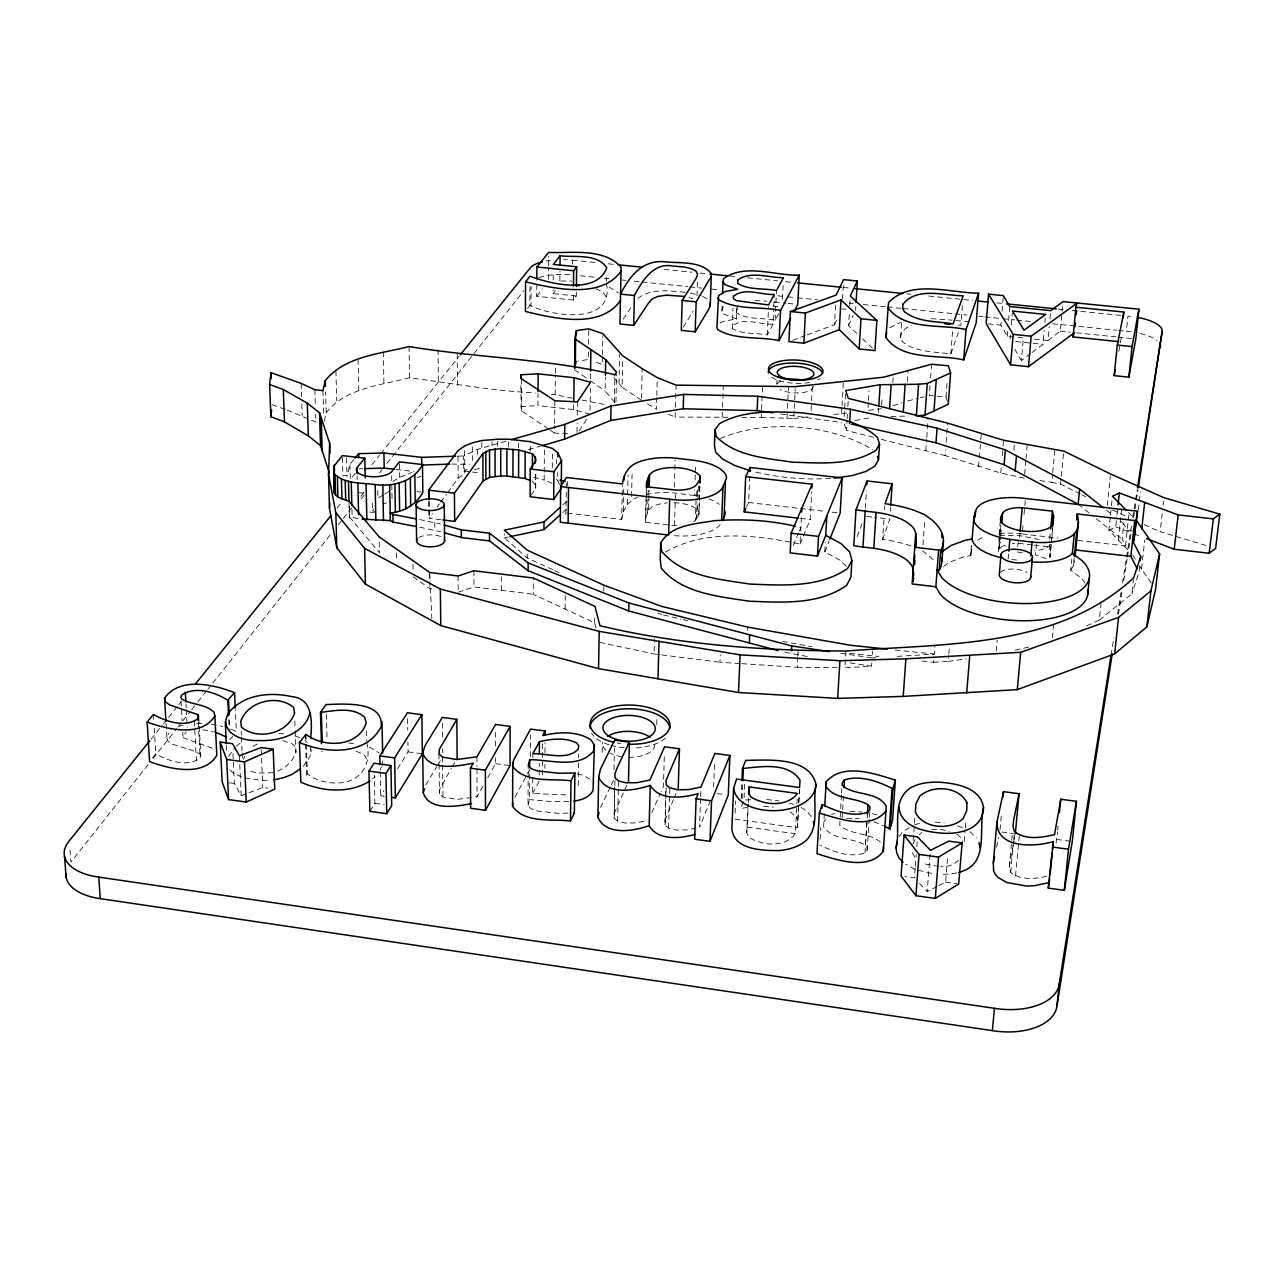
<?xml version="1.0" encoding="UTF-8"?>
<svg xmlns="http://www.w3.org/2000/svg" width="1284" height="1284" viewBox="0 0 1284 1284"><rect width="100%" height="100%" fill="white"/><g stroke="black" fill="none" stroke-linecap="round" stroke-linejoin="round"><path stroke-width="0.75" stroke-dasharray="5 3.75" d="M501.258 590.303L501.258 574.092M552.714 569.679L527.21 557.946L504.323 537.836L504.323 533.983M508.432 446.896L508.448 441.134M518.479 448.052L518.495 442.274M548.252 428.824L521.32 410.639L520.742 382.712M521.32 410.639L521.448 378.748M527.21 557.946L527.226 554.062M527.628 308.593L529.843 305.752L529.955 286.075M567.817 813.109L558.331 813.366L537.434 811.006L531.094 808.792L528.013 805.614L528.222 765.633M530.244 451.31L530.276 445.532M606.497 283.315C614.458 325.43 553.003 316.522 530.998 305.865L531.111 286.188M528.013 805.614L529.473 799.595L529.634 769.678M530.452 756.581L530.565 734.978M596.033 628.181L594.669 622.852L533.245 594.235L533.341 578.009M565.891 794.828L532.651 793.528L532.764 775.632M532.876 757.737L532.892 753.756M531.03 495.351L535.701 488.225L535.235 470.971M535.701 488.225L535.797 472.448M576.323 292.11L576.275 296.01L573.29 300.071L536.744 296.299L536.84 280.682M589.998 414.186L573.691 409.564L537.932 405.616L538.012 393.69M539.2 775.215L539.28 763.354M552.152 483.233L544.175 480.12L544.207 474.342M544.223 472.416L544.4 449.256M542.378 774.99L542.618 743.452M548.332 279.43L548.428 267.875M548.445 265.932L548.525 256.302M544.833 768.362L544.865 764.429M544.962 752.633L545.058 742.794M576.275 296.01L553.067 293.619L553.099 289.719M553.195 279.992L553.26 272.192M552.297 467.777L552.441 452.321M567.64 433.783L554.576 433.093L554.656 425.486M554.672 423.576L554.881 400.736M572.327 398.152L555.153 394.75L555.346 375.056M555.362 373.082L555.442 365.202M556.566 463.668L556.614 459.752M559.583 484.598L557.657 480.377L557.737 472.544M559.84 280.907L559.936 271.245M565.104 609.081L565.297 592.726M566.356 483.394L566.019 512.926L563.146 517.58M567.592 485.512L567.64 481.564M572.439 263.878L572.487 260.187A34.395 11.684 0.9 0 0 563.532 259.657M573.29 300.071L573.386 292.238M573.691 409.564L573.771 403.593M576.997 432.355L577.126 422.837M577.222 415.23L577.399 401.892M578.201 785.455L578.57 759.727M578.602 757.753L578.651 753.788M588.409 351.864L588.297 359.536L577.752 361.109M588.521 344.192L588.746 328.848M590.447 378.828L590.528 372.986M590.062 410.206L590.399 388.25M594.669 622.852L594.797 615.534M602.501 356.792L602.373 364.495L593.577 361.398M602.533 354.865L602.854 335.622M606.529 281.373L606.61 277.472M614.731 402.454L605.133 390.962L605.374 377.223M773 324.162L767.302 334.915C755.778 332.684 742.698 334.594 732.249 328.608L732.297 326.168C743.211 316.538 760.192 324.948 773 324.162L773.722 308.32M603.769 591.138L603.881 585.199M602.18 752.504L602.373 742.168M614.378 402.502L614.924 374.735M615.967 401.908L616.513 374.206M619.048 383.627L619.626 354.368M613.993 769.774L614.442 748.091M641.438 400.239L622.13 387.174L622.692 359.793M614.169 818.068L614.683 787.493L614.169 818.068L617.604 821.15L625.26 823.044L635.917 822.932L647.008 820.572M614.843 785.551L614.956 779.821M567.271 513.07L621.713 519.474L622.419 485.914M621.713 519.474L623.254 511.754L623.591 496.041M623.623 494.083L623.799 486.219M617.604 821.15L618.294 788.601M618.326 786.675L618.455 780.945M623.254 511.754L627.427 504.435L627.603 496.619M627.635 494.661L628.069 475.128M631.567 496.523L632.145 471.18M641.486 398.265L642.193 368.668M676.764 525.734A20.464 8.619 1.7 0 1 674.485 525.67L645.483 522.267L646.317 488.674M645.483 522.267L646.253 499.829M646.301 497.855L646.494 489.974M647.601 512.765L648.195 489.204M645.804 517.564L648.645 509.973L649.142 490.36M656.782 397.478L656.461 409.387L646.446 403.288M656.83 395.504L657.296 377.64M659.912 654.663L654.102 653.941L654.503 639.063M656.734 724.593L656.927 717.804M664.293 756.693L663.427 786.322L661.099 791.586M728.044 417.268L675.143 417.043L675.384 409.066M675.448 407.06L676.09 385.136M674.357 487.182L675.159 460.041M696.04 828.019L687.341 829.897L676.331 830.074L668.595 828.164L665.048 825.066L665.85 788.007M665.048 825.066L665.963 794.395M666.027 792.485L666.203 786.739M674.485 525.67L675.496 492.045M668.595 828.164L669.59 795.55M669.638 793.624L669.815 787.878M696.987 295.866L697.437 282.191M697.95 496.057A43.207 18.12 1.8 0 0 694.564 495.463L694.756 489.653M695.077 479.943L695.27 474.133M695.35 472.191L695.607 464.423M693.553 521.866A20.464 8.619 1.7 0 0 695.382 520.164L696.442 488.626M695.382 520.164L696.554 518.736L697.084 502.991M697.34 495.11L697.613 487.246M696.554 518.736L697.87 501.787M697.934 499.829L698.4 486.058M697.34 517.532L698.929 514.386L699.234 501.707M699.298 499.749L699.828 484.068M698.929 514.386L699.331 502.606M699.395 500.648L699.924 484.951M700.55 798.52L699.523 827.265L709.731 802.067M700.631 796.61L700.968 787.028M719.891 323.022L724.032 321.177L736.631 318.93L724.176 314.291L721.897 311.338L722.106 305.448M722.186 417.236L722.475 409.275M722.555 407.285L723.373 385.377M713.615 787.124L714.594 761.396M732.249 328.608L732.987 308.288M739.793 663.539L719.971 662.255L720.26 654.792M778.618 313.569L775.135 320.149C762.536 317.549 747.705 320.069 736.518 312.831L736.663 308.898M736.518 319.122L736.984 307.277M735.106 813.141L735.62 801.12M746.405 507.196L748.62 502.526L749.856 473.347M747.513 630.332L747.657 627.09M741.173 798.455L741.863 782.502M742.056 798.568L742.746 782.63M744.64 784.203L743.95 800.076L750.963 799.643M741.703 417.316L761.219 417.396L761.476 411.426M761.556 409.452L762.616 385.569M767.302 334.915L768.554 306.94M797.171 799.194L795.326 833.733C785.054 847.841 762.295 845.915 749.021 837.329L746.742 832.867L748.026 804.073M746.742 832.867L748.379 804.185M748.46 802.275L748.636 798.439M773.819 306.33L774.252 296.427M775.135 320.149L776.483 290.537M776.82 384.012L776.981 380.337M782.47 299.188L783.096 285.513M786.964 418.247L787.333 410.286M787.429 408.296L788.488 386.42M761.219 417.396L793.737 418.472L794.122 410.511M794.218 408.521L795.213 388.635M824.328 813.815L823.606 826.623C832.594 840.282 852.335 837.312 865.368 845.129L867.165 847.296L867.181 850.04L864.983 852.833C849.847 858.242 833.396 851.597 819.786 845.049M665.61 551.911C705.911 528.88 756.372 535.027 800.028 544.031L800.59 533.004M800.686 531.175L801.473 515.879M741.783 663.668L797.268 667.279L797.765 657.954M797.862 656.092L798.15 650.49M811.087 410.527L811.504 402.582M811.6 400.608L812.435 384.719M800.028 544.031L810.236 519.538L811.697 492.045M734.849 819.144L797.412 827.682L798.632 804.731M798.744 802.805L799.563 787.509M797.412 827.682L798.744 804.233M798.841 802.227L799.499 790.222M807.138 334.883L834.472 324.74L835.563 304.966M846.156 566.276L840.041 560.193L824.793 551.976L825.307 542.747M842.481 299.156L843.251 285.481M833.862 414.411L841.566 413.721L841.903 407.782M842.015 405.792L843.379 382.038M856.926 333.551L848.596 325.654L849.286 313.794M849.735 305.881L850.201 297.968M844.166 416.481L845.546 392.583M820.123 839.255L820.797 827.699M873.569 437.363L846.477 430.445L847.055 420.43M847.183 418.44L847.408 414.427M847.873 406.418L848.339 398.409M855.609 310.311L855.834 306.411M845.963 651.036L844.952 667.824L871.595 666.155L871.804 662.865M841.469 794.828L839.72 825.403C850.923 835.403 869.38 832.096 880.856 842.448M841.598 792.822L841.839 788.809M842.144 817.796L842.513 811.793M842.641 809.787L843.508 795.791M868.337 402.55L867.856 410.431L881.402 408.745M868.449 400.576L869.059 390.705M865.368 508.368L866.459 490.745M482.928 786.289L477.086 796.722L457.024 799.451L442.932 797.027L439.401 793.817L439.706 789.211L451.278 768.458M878.416 412.437L878.657 408.472M881.659 404.813L882.156 396.933M840.795 653.283L872.125 657.954L872.574 651.116M892.829 382.825L893.359 374.944M910.934 545.925A74.745 32.501 3.7 0 0 882.654 539.408L884.082 517.58M884.596 509.652L884.869 505.671M865.368 845.129L867.021 820.091M864.983 852.833L867.149 819.978M867.278 818.036L867.663 812.242M958.394 332.492L950.85 354.015C934.575 351.479 915.653 352.602 902.299 341.592L900.598 337.933L901.914 317.983M867.181 850.04L869.236 819.16M869.364 817.218L869.749 811.44M736.518 312.831L736.743 309.348L738.156 307.695M890.358 511.241L890.614 507.324M907.21 381.862L908.013 370.113M930.033 385.682L929.343 395.424L945.987 396.997L947.688 402.47M930.595 377.881L931.574 364.239M925.796 450.684L926.631 439.24M926.759 437.33L928.139 418.263M922.971 544.849L924.865 518.897M945.987 396.997L946.998 383.354M913.181 840.442L914.32 825.05M914.465 823.124L914.898 817.362M950.85 354.015L952.535 331.352M1024.263 478.162L1000.766 473.058L945.104 455.611L945.538 449.882M946.115 442.226L947.56 423.094M915.203 868.096L914.465 877.855L904.899 876.539M915.348 866.154L916.23 854.438M916.808 846.621L917.546 836.863M921.944 661.035L933.693 662.271L933.933 659.013M897.388 656.381L934.303 654.102L934.961 645.579M962.406 305.608L960.897 325.317L957.35 324.964M937.224 886.425L927.192 891.529L930.402 850.297M933.693 662.271L948.234 661.372L948.667 655.819M948.812 653.957L949.39 646.542M943.612 566.453L949.951 562.055L963.69 556.919L970.8 555.587L971.282 546.005M970.8 555.587L971.603 545.668M978.585 466.718L980.607 441.696M980.751 439.77L981.233 433.992M938.893 885.575L945.586 882.172L947.801 854.807M1022.802 337.917L1007.314 336.328L1000.878 325.141L1001.376 319.235M1002.018 311.354L1003.318 295.625M964.14 841.534L965.119 829.978M965.279 828.052L965.921 820.348M1007.314 336.328L1007.972 328.383M1008.646 320.438L1009.818 306.555M1010.139 338.944L1010.476 334.963M1011.327 324.996L1012.338 313.055M1000.766 473.058L1001.424 465.322M1002.242 455.676L1002.9 447.939M1003.061 446.013L1003.558 440.219M999.129 534.69L1000.284 521.111M998.23 551.831L1000.477 525.621M1000.862 526.055L998.727 550.563L1000.589 537.145M1000.75 535.155L1001.44 527.194M996.207 651.116L997.17 640.042M1030.603 353.582L1021.39 360.531L1023.364 337.788M1013.895 450.283L1014.408 444.489M1008.149 559.005L1008.823 551.141M1017.731 546.454L1018.389 539.103M1024.6 474.277L1025.804 460.715M1025.98 458.789L1027.184 445.227M1019.592 537.45L1019.945 533.486M999.289 533.502A43.463 18.377 5.1 0 1 1022.273 533.983L1023.155 524.129M1024.038 514.29L1025.434 498.513M1032.143 352.426L1042.897 344.321L1044.149 330.357M1044.871 322.38L1045.24 318.384M1000.043 829.833L1001.408 814.554M1034.422 339.104L1047.969 340.501L1049.237 326.585M1049.959 318.625L1050.681 310.664M1036.509 543.918L1035.498 554.945L1048.017 559.182M1046.717 876.234C1035 879.059 1020.619 880.487 1010.685 872.366L1009.224 867.358L1012.45 832.449M1047.969 340.501L1060.263 331.192L1061.916 313.44M1062.093 311.466L1062.638 305.544M1010.685 872.366L1013.558 841.277M1013.75 839.319L1014.472 831.551M1080.261 493.987L1060.584 484.116L1051.853 482.351L1052.575 474.582M1052.752 472.64L1054.934 449.352M1015.532 875.865L1018.629 842.786M1018.822 840.843L1019.368 835.001M1052.575 528.831L1049.943 556.791L1049.542 540.917M1049.734 538.943L1050.489 530.998M1049.975 557.93L1051.371 543.196M1051.724 539.312L1053.008 525.718M1060.584 484.116L1061.13 478.274M1061.322 476.332L1063.714 451.085M1052.35 637.891L1053.586 625.099M1085.076 583.209A76.944 33.432 5.2 0 0 1080.438 577.415L1070.696 570.112L1071.787 558.989M1009.224 867.358L1014.922 835.756M1070.696 570.112L1073.392 565.714L1074.146 558.107M1056.058 843.203L1057.486 831.759M1057.679 829.849L1058.064 826.013M1121.173 337.853L1118.557 353.1M1107.289 505.495L1110.339 475.947M1131.124 331.77A34.941 12.23 5.2 0 0 1126.373 331.24L1127.946 316.089A35.021 12.086 5.1 0 1 1132.697 316.602M1086.585 625.854L1099.313 620.06L1101.014 603.817M1127.705 549.777L1108.894 530.212L1110.275 516.987M1110.467 515.109L1111.254 507.549M1111.446 505.671L1112.442 496.234M1108.894 530.212L1115.764 526.857L1116.807 516.874M1117.016 514.884L1117.642 508.913M1118.38 540.066L1121.783 507.79M1077.854 540.404L1125.506 545.909L1122.136 539.296L1123.773 523.824L1120.627 521.352M1125.506 545.909L1129.134 512.091M1138.443 509.668L1140.385 491.788M1099.313 620.06L1131.846 593.946L1133.403 579.742M1139.662 566.421L1139.004 572.327L1131.846 593.946M1151.283 582.936L1141.524 569.149L1144.718 540.163M1206.045 545.523L1160.142 531.672L1162.277 512.814M1163.127 505.27L1163.545 501.482M900.598 337.933C900.421 331.721 905.862 327.179 911.447 325.703M382.022 765.874L382.793 760.947M1118.46 614.314L1122.184 590.592M1123.725 580.705L1127.143 558.957M1127.464 556.983L1129.936 541.158M1130.257 539.184L1131.493 531.287M1133.66 517.436L1138.009 489.766M1111.077 655.209L1113.854 637.634M1117.545 614.217L1120.932 592.726M1122.473 582.968L1131.621 525.012M1132.809 517.436L1135.297 501.659M1135.602 499.685L1137.159 489.83M721.897 311.338L722.459 308.08L724.641 305.688M1073.392 565.714L1074.949 557.834M970.64 553.998L972.678 546.92M996.593 847.231L998.647 837.553M324.274 421.296L326.2 412.758L325.606 391.973M310.985 745.972L310.038 756.517L303.04 766.644M342.427 457.586L342.892 475.417L347.033 475.915L349.954 464.214L353.678 459.688M664.871 820.508L675.946 793.56M882.654 539.408L889.828 519.073L874.468 517.292M857.263 536.552L862.11 523.599M614.137 813.542L626.865 785.086M743.308 801.746L740.74 808.422L746.887 807.508M824.793 551.976L829.191 540.869M366.71 742.601C372.071 763.498 361.302 781.378 339.474 782.951C328.174 783.529 316.426 780.993 307.39 773.931L303.698 777.992M375.586 512.284L372.681 510.663L374.174 507.116M793.239 545.62L798.584 532.94M799.354 531.127L800.879 527.499L797.123 526.649M199.245 726.407L200.802 755.907L199.726 758.362C186.645 767.479 168.268 760.931 155.765 753.788L152.058 758.459M651.839 812.644L660.329 793.351M848.596 325.654L853.266 315.431M212.309 748.203L183.756 737.979L182.97 736.101L186.324 731.96M834.472 324.74L837.778 317.71M295.192 730.692L295.978 752.247L292.511 759.566L285.851 766.725L277.633 771.331M600.559 807.476L610.478 786.594M611.312 784.845L613.784 779.629M912.892 844.278L916.632 836.558M380 769.999L381.348 767.254M200.802 755.907L199.935 753.933L192.423 750.514L171.751 743.998L167.803 740.868L166.856 737.177L169.023 732.843M243.27 759.277L244.811 756.276M532.651 793.528L539.152 781.137M515.028 797.059L526.777 775.119M527.676 773.433L529.473 770.063M487.792 777.59L495.592 763.675L495.576 757.785M452.257 766.789L455.178 761.813M425.79 784.957L436.785 766.58M437.78 764.895L440.781 759.887M228.6 756.469L235.052 747.529M683.265 327.163L693.135 311.081M384.333 796.353L380.674 795.839L383.836 790.767M397.542 768.779L408.087 751.862L407.927 742.088M369.888 811.344L374.896 803.319L374.286 775.263M579.148 430.926L586.74 419.21M623.173 319.186L632.851 304.854M441.006 519.779L429.033 518.351L432.531 513.536M437.186 507.1L439.513 503.874M440.685 502.269L446.511 494.228M447.667 492.607L458.147 478.129L464.744 473.314L464.599 445.949M1050.713 544.079L1049.397 545.893A26.996 11.299 5.1 0 1 1034.39 550.82M899.169 836.558L902.604 831.92L913.036 825.291M232.773 736.181L230.398 739.359L226.626 737.096M553.067 293.619L555.314 290.666M536.744 296.299L542.522 288.836M823.846 821.824L825.917 819.16M361.109 499.027L364.463 494.789M148.077 764.718L70.925 862.029L69.737 846.589M153.053 758.427L176.694 728.606M177.93 727.049L181.67 722.33M182.906 720.757L190.385 711.352M191.621 709.779L196.596 703.504M197.848 701.931L206.547 690.936M207.799 689.38L211.523 684.661M212.775 683.104L330.983 534M338.446 524.578L342.186 519.859M343.422 518.303L353.373 505.736M360.836 496.33L364.576 491.612M379.502 472.785L381.99 469.639M386.982 463.363L472.833 355.058M474.069 353.501L523.84 290.714M151.014 739.215L162.346 725.155M163.598 723.598L167.369 718.896M168.621 717.339L177.433 706.393M178.685 704.836L181.204 701.706M337.05 507.999L342.042 501.803M371.911 464.68L379.374 455.403M380.61 453.846L459.062 356.358M355.283 473.331L350.339 479.413L349.954 464.214M627.427 504.435L633.991 498.834A41.168 17.238 1.6 0 1 637.249 497.277M326.2 412.758C345.476 387.768 380.947 385.393 409.516 377.801C451.406 383.13 492.799 390.962 535.219 392.888M648.645 509.973L651.373 507.421A26.081 10.962 1.7 0 1 667.343 502.879M562.793 512.493L567.143 508.544M562.873 504.917L567.239 501.001M372.52 778.842L375.137 776.676M958.522 860.152C954.028 864.999 947.335 867.117 940.835 866.491M236.16 746.277L241.36 742.104M919.167 834.584L921.719 832.61M637.827 298.37C651.726 287.776 670.906 290.954 687.133 292.527M890.085 327.661L901.127 322.156M382.953 495.142L377.897 498.24L377.753 490.713L381.123 488.658M384.638 494.115L389.678 491.018M392.92 481.452L399.661 477.343L412.084 472.384M253.092 746.309L259.625 742.746M720.372 438.454C765.713 418.985 830.571 424.185 872.655 449.593M505.912 441.214L477.423 449.352L463.604 455.981L463.701 471.051L467.135 469.382M417.509 477.68L421.056 476.252M232.966 753.644L234.362 783.513L241.199 795.823L262.787 787.445L267.923 788.167M792.565 340.276L805.309 335.557M893.118 405.792L902.235 402.695M831.631 814.409L834.664 813.366M458.195 592.213L474.005 586.932L533.245 594.235M914.722 824.793L919.761 823.301M528.623 449.561L539.986 446.27M179.535 726.166L182.906 725.235M474.31 469.735L479.975 468.275M907.692 400.993L918.509 398.217M920.323 397.751L923.934 396.82M1015.243 650.234L1030.715 646.574M504.323 537.836L508.095 537.049M855.256 420.446L872.43 417.412M272.994 772.679L257.378 773.096L248.245 770.705M948.234 661.372L966.098 658.901M841.566 413.721L847.199 413.015M793.737 418.472L810.782 416.481M872.125 657.954L876.025 657.713M520.646 406.579L537.932 405.616M891.064 416.53L908.719 415.968M568.732 801.633L551.751 801.585L529.473 799.595M830.411 478.37C804.249 480.088 777.831 477.696 752.392 471.276M846.75 818.309L859.156 818.518M457.618 456.173L463.604 455.981M451.679 464.07L469.334 464.327M359.006 468.756L362.874 468.66M560.996 281.003L571.91 281.084M999.642 535.3L1018.71 535.444L1042.399 540.195M797.268 667.279L840.972 667.776M196.789 723.309L203.642 723.438M849.864 811.231L861.981 812.034M931.686 829.32L942.488 829.641L949.406 831.358M938.973 866.427L922.875 863.618M755.12 300.472L766.628 301.258M931.141 318.625L952.182 320.165M763.595 806.32L773.514 807.074M202.744 729.777L213.16 731.527M278.724 733.453L283.684 733.886M935.314 822.113L944.157 822.884M551.173 394.381L555.153 394.75M348.59 743.035L354.272 743.564M766.692 799.499L779.067 800.959M572.487 260.187L596.386 262.594M608.327 263.798L614.298 264.408M664.069 269.415L691.948 272.208M699.908 273.01L707.869 273.813M729.761 276.028L735.748 276.622M747.689 277.825L777.542 280.827M785.519 281.629L793.48 282.432M843.251 287.439L851.212 288.242M906.953 293.859L910.934 294.261M928.862 296.058L972.662 300.472M996.544 302.863L1004.505 303.666M1058.257 309.075L1064.243 309.685M1072.204 310.487L1123.965 315.687M580.288 275.755L596.225 277.376M604.202 278.179L612.163 278.981M622.13 280.008L626.127 280.41M634.087 281.212L640.074 281.822M642.064 282.031L687.903 286.685M689.893 286.894L701.85 288.098M711.817 289.109L719.794 289.927M777.59 295.802L785.567 296.604M787.557 296.813L795.534 297.615M797.524 297.824L817.459 299.846M849.35 303.088L853.33 303.489M863.297 304.501L885.222 306.732M887.212 306.94L901.159 308.353M903.15 308.561L952.985 313.617M954.975 313.826L966.932 315.045M978.889 316.249L982.87 316.667M984.876 316.859L1000.814 318.48M1002.804 318.689L1014.761 319.909M1016.751 320.101L1030.715 321.514M1052.639 323.745L1116.406 330.229M1118.412 330.437L1126.373 331.24M774.38 302.029L786.081 303.217M788.039 303.409L793.881 304.019M841.935 308.914L845.835 309.316M955.874 320.551L970.688 322.059M988.006 323.825L1000.878 325.141M1060.263 331.192L1070.166 332.203M1076.474 332.845L1116.021 336.889M1118.011 337.098L1131.846 338.511M772.872 306.057L778.409 306.619M1015.788 341.528L1031.277 343.133M1033.219 343.326L1042.897 344.321M529.843 305.752L530.998 305.865M895.109 649.961L934.303 654.102M849.51 653.347L878.882 656.461M1132.087 530.934L1127.175 530.372L1123.773 523.824M748.62 502.526L798.359 508.271M800.349 508.496L824.232 511.257M832.192 512.172L838.163 512.862M1022.273 533.983L1058 538.108M866.796 516.409L872.558 517.083M463.701 471.051L480.714 473.026M396.114 469.479L413.929 471.533M1032.159 544.93L1019.063 543.405A21.009 8.892 5.1 0 0 1012.354 543.533M1034.021 545.138L1048.98 546.872M800.526 518.415L810.236 519.538M417.107 491.612L420.927 492.061M358.316 492.51L363.773 493.152M694.564 495.463L674.18 492.992A41.168 17.238 1.6 0 0 646.51 494.42M1011.84 559.455L1017.361 560.129M413.191 576.805L429.867 588.698L435.533 589.404M661.854 654.92L719.971 662.255M408.087 751.862L422.372 753.788M495.592 763.675L510.037 765.617M717.098 793.576L724.545 794.571M1001.793 832L1013.381 833.557M1056.716 839.415L1070.342 841.245M321.706 751.589L322.541 751.702M747.352 827.169L795.326 833.733M229.13 782.791L234.362 783.513M945.586 882.172L956.821 883.745M374.896 803.319L384.221 804.619M780.752 413.946L841.694 422.58M807.058 656.477L781.844 651.598M850.088 662.929L871.595 666.155M1040.024 480.553L1051.853 482.351M1017.233 551.959L1022.722 552.858M211.523 724.24L222.742 726.519M782.694 641.47L812.162 646.719M931.606 873.393L916.519 869.814M419.547 519.522L440.46 524M349.023 503.184L349.376 516.81L358.701 518.704M419.643 527.178L440.54 531.688M244.827 777.992L261.278 780.271A36.048 17.832 -3.4 0 0 269.48 780.142M690.471 293.073L701.112 295.689M581.877 400.046L604.764 404.572M599.676 642.369L654.102 653.941M663.571 614.94L681.098 619.177M683.04 619.642L690.824 621.536M577.415 773.851L583.209 775.295L590.271 779.308M881.306 439.337L945.104 455.611M356.117 751.268L363.244 754.125L365.603 756.469L367.16 762.247M872.317 813.687L878.641 815.308M282.785 740.579L293.025 744.271L295.063 746.534L295.978 752.247M533.63 477.279L544.175 480.12M789.066 803.062L794.154 804.458M957.655 825.901L963.979 828.324M294.935 736.037L299.814 737.61M241.553 776.916L233.207 773.032L229.547 769.597M873.826 821.792L883.52 825.676M595.728 288.675L602.565 291.853L606.257 296.957M689.01 297.471L692.638 298.787M272.192 404.669L285.337 409.452M287.215 410.142L315.88 422.083L315.639 414.475M657.889 613.094L661.613 614.458M1115.764 526.857L1130.434 532.475M1133.932 533.807L1140.93 536.487M231.248 729.44L236.352 731.431L235.357 710.084M668.354 414.251L675.143 417.043M1144.221 524.691L1160.142 531.672M702.557 296.331L707.661 299.236M554.544 570.513L560.001 573.033M369.294 747.063L379.133 752.857M1112.522 510.021L1127.047 516.842M914.978 869.332L905.75 864.325M609.178 287.102L618.535 292.896M1082.043 494.886L1085.622 496.683M801.184 807.411L806.769 810.99L812.371 818.165M790.093 811.793L796.385 817.057L797.878 820.251M549.825 429.899L554.576 433.093M574.574 369.824L587.253 378.587M590.415 380.77L605.133 390.962M969.885 831.695L976.514 837.842M922.538 550.836L929.728 556.437A101.356 44.202 3.4 0 1 935.201 562.36M1106.439 510.197L1112.746 515.157M956.805 834.215L959.951 836.719L962.631 841.469M1078.159 504.259L1090.293 513.937M1096.343 518.768L1122.136 539.296M556.421 479.333L557.657 480.377M304.902 740.338L307.341 742.585M862.479 338.799L874.982 350.628M1128.556 512.525L1132.488 516.505M919.553 883.328L927.192 891.529M613.913 377.737L622.13 387.174M349.376 516.81L379.486 552.714L379.149 536.824M532.314 481.275L535.155 484.742M1132.681 554.961L1135.634 559.68M1139.566 565.987L1141.524 569.149M1014.729 349.104L1021.39 360.531M912.378 852.624L915.781 859.076M844.342 424.057L846.477 430.445M998.791 538.574L999.53 541.607A26.996 11.299 5.1 0 0 1005.886 546.214M310.84 749.005L311.177 751.846M153.39 714.45L153.743 720.34M154.224 728.221L155.765 753.788M166.053 723.518L166.856 737.177M181.012 701.032L182.103 720.517M182.761 732.201L182.97 736.101M185.971 703.841L186.18 707.725M186.292 709.667L187.255 727.161M198.827 718.526L199.148 724.433M198.266 722.491L199.935 753.933M194.365 721.447L196.468 760.882M429.755 574.413L430.028 580.207M430.397 587.928L431.857 618.808M229.483 719.859L229.948 729.601M228.729 719.762L229.001 725.604M226.401 745.49L226.787 753.371M241.167 731.238L241.344 735.17M241.424 737.144L242.05 750.931M242.146 752.906L242.419 758.812M239.37 755.762L241.199 795.823M261.198 749.567L262.787 787.445M294.838 720.902L295.127 728.734M306.041 734.336L306.314 742.264M306.378 744.238L307.39 773.931M305.191 734.223L305.464 742.152M305.528 744.126L306.555 773.819M301.162 383.402L301.596 396.676M301.852 404.251L302.221 415.615M326.313 714.305L327.083 739.648M314.885 389.742L315.415 406.868M322.942 390.641L323.664 415.374M335.927 370.964L336.729 400.817M349.248 506.442L349.537 518.142M346.584 458.067L347.033 475.915M357.096 475.738L357.193 479.67M351.944 509.523L352.137 517.452M358.075 359.408L358.814 391.01M366.438 730.805L366.662 740.627M380.16 771.877L380.674 795.839M372.504 503.055L372.681 510.663M383.322 351.832L383.916 383.242M396.579 553.083L396.724 561.076M391.652 475.882L392.085 499.797A18.201 7.495 -1.1 0 1 389.871 501.45M407.558 718.655L407.75 730.371M399.452 463.861L399.725 479.686M412.999 564.27L413.111 571.428M409.05 346.536L409.516 377.801M438.984 753.965L439.08 761.926M439.096 763.932L439.401 793.817M434.778 522.411L434.859 530.083M429.097 501.466L429.305 518.383M428.84 501.434L429.033 518.351M429.675 572.487L429.755 579.694M429.771 581.491L429.867 588.698M442.45 723.277L442.595 736.984M442.707 748.716L442.739 752.633M442.547 757.127L442.595 763.113M442.627 765.103L442.932 797.027M438.053 349.649L438.358 380.963M458.083 575.97L458.179 590.415M458.003 456.542L458.147 478.129M457.216 354.175L457.425 385.585M477.423 449.352L477.455 456.847M476.926 756.854L476.974 766.821M476.974 768.811L477.086 796.722M473.94 570.754L474.005 586.932M472.319 446.816L472.384 462.417M481.789 442.482L481.805 450.267M495.576 732.297L495.576 746.02M492.013 441.648L492.013 445.532M497.711 441.15L497.711 446.928M546.198 261.005A34.395 11.684 0.9 0 1 550.258 260.379M538.927 277.585A34.315 11.829 0.9 0 1 570.85 274.792M1140.224 333.455A34.941 12.23 5.2 0 1 1157.012 340.565M813.093 386.147A18.265 6.869 2.7 0 1 801.152 392.76A18.265 6.869 2.7 0 1 779.902 389.341M776.981 384.077A18.265 6.869 2.7 0 1 781.009 381.027M820.316 378.443A27.253 10.128 2.7 0 1 817.956 379.887M809.771 382.439A27.253 10.128 2.7 0 1 777.911 380.224M776.162 379.55A27.253 10.128 2.7 0 1 769.886 375.554M620.814 743.564A39.932 19.597 1.2 0 1 617.427 743.035M665.337 738.043A39.916 19.629 1.2 0 1 632.98 748.042M624.184 747.737A39.916 19.629 1.2 0 1 610.879 745.346M609.065 744.8A39.916 19.629 1.2 0 1 591.603 733.228M654.808 744.8A26.097 12.984 1.2 0 1 630.155 757.335M621.633 756.741A26.097 12.984 1.2 0 1 609.948 753.098M605.888 750.289A26.097 12.984 1.2 0 1 602.629 743.709M386.741 502.863A18.201 7.495 -1.1 0 1 382.905 503.922M708.816 498.962A43.207 18.12 1.8 0 1 719.377 504.355M720.212 524.626A42.404 17.864 1.8 0 1 674.421 535.685M977.814 540.115A43.463 18.377 5.1 0 1 984.796 536.616M418.761 537.771A13.996 5.987 -0.7 0 1 440.813 536.632M1000.3 572.391A15.793 6.805 5.2 0 1 1027.136 572.504M674.052 502.718A26.081 10.962 1.7 0 1 698.897 511.513M999.562 549.087A21.009 8.892 5.1 0 1 1006.463 544.609M374.19 512.348A18.185 7.543 -1.2 0 1 369.744 512.059M956.773 872.879A37.397 19.645 5.5 0 1 940.707 874.211"/><path stroke-width="1.5" d="M442.948 520.02L454.648 521.4L482.977 481.018L489.589 477.423L500.728 475.979L500.728 448.581L518.672 449.93L532.475 453.814L535.316 457.216L535.877 460.635L530.26 469.029L530.099 496.78L553.661 499.524L561.236 488.225L561.525 460.667L557.93 452.947L552.473 448.453L530.292 441.68L508.448 439.208L497.711 439.224L481.773 440.524L472.303 442.916L464.599 445.949L457.971 450.668L428.696 490.167L428.808 499.556M530.501 480.585L525.06 478.499L506.859 475.979L506.907 448.581M456.847 719.329L439.288 749.455L438.984 753.965L442.547 757.127L456.735 759.518L476.926 756.854L495.56 724.449L510.117 726.375L510.037 765.617L485.48 810.316L470.618 808.262L470.426 768.169L473.282 763.194C458.292 765.97 428.808 772.005 422.709 752.649L425.277 745.25L442.386 717.403L456.847 719.329L457.136 758.491M512.942 476.685L513.006 449.288M545.154 731.013L542.683 735.572C558.54 731.912 576.693 730.676 590.913 739.873L594.364 745.025L593.706 750.883C578.699 769.533 549.857 759.486 529.698 759.711L528.222 765.633L531.335 768.747L537.707 770.93L558.765 773.241L574.911 772.984L574.365 813.077L570.481 821.006C551.847 818.678 524.819 823.734 512.621 806.336L512.717 762.824L514.242 758.876L530.597 729.087L545.154 731.013L545.122 734.946M518.576 477.327L518.672 449.93M520.758 378.748L520.774 374.767L538.14 373.837L574.092 377.737L590.496 382.279L577.399 401.892L554.881 400.736L521.448 378.748L520.774 374.767M576.404 286.252L576.66 266.767L553.324 264.408L560.097 255.773C575.055 257.57 597.188 253.269 606.77 267.73C596.643 295.192 550.451 284.037 530.003 276.237L525.557 281.806L525.429 311.45C554.415 318.544 600.687 329.298 620.509 300.36M525.06 478.499L525.172 451.069M778.024 650.587L628.759 610.991L528.109 570.722L528.157 562.89L489.509 533.213L461.293 529.827L444.248 525.06M529.65 767.688L529.698 759.711M532.395 467.553L532.475 453.814M535.284 463.107L535.316 457.216M536.84 278.724L536.921 267.008L548.557 252.434C572.247 253.317 603.897 247.78 621.087 267.233L619.947 323.969L633.718 325.398L648.581 302.944L652.128 299.076L657.488 296.492L666.46 295.159L684.179 296.411M538.028 391.7L538.14 373.837M539.344 753.467L539.441 741.622C551.59 738.942 565.297 737.064 576.789 743.083L578.763 745.876L578.153 749.326C566.517 760.802 547.337 753.226 532.892 753.756L539.441 741.622M509.989 536.664L543.967 529.586L544.031 521.93L559.984 507.533M826.19 781.779L825.949 786.482C835.178 799.996 854.887 796.979 868.032 804.683L869.846 806.817L869.878 809.498L867.663 812.242C852.416 817.539 835.9 811.023 822.129 804.57L819.32 813.045L816.993 853.683C836.446 859.734 868.883 871.29 883.344 851.131L886.201 806.143C877.084 790.687 854.293 796.321 842.176 785.31L842.208 782.807L844.487 779.805C860.842 774.958 878.32 781.458 892.878 788.777L895.365 780.174C874.581 773.594 842.994 762.455 826.19 781.779L824.793 805.806M553.661 499.524L553.918 471.758L561.525 460.667M883.344 851.131L883.392 846.589M557.898 456.879L557.93 452.947M560.001 265.435L560.097 255.773M721.704 520.309L722.972 486.78L726.551 477.921A43.463 17.719 1.8 0 0 695.735 460.555L675.223 458.115A41.409 16.852 1.7 0 0 634.81 463.781C627.346 467.553 623.35 475.947 622.467 483.94L566.437 477.488L560.659 486.588L560.289 522.235L666.685 534.818M541.88 445.725L564.607 439.144L564.767 424.426L611.04 405.953L683.65 394.397L757.769 396.258L850.409 409.243L937.063 428.198L1005.372 449.898L1079.651 489.108L1103.293 507.71M568.122 523.166L568.539 487.503M573.45 286.38L573.643 270.731L576.66 266.767M573.788 401.603L574.092 377.737M574.606 367.882L574.975 338.88L576.388 330.614L588.746 328.848L602.902 333.696L622.772 355.877L642.193 368.668L657.296 377.64L676.09 385.136L795.31 386.644L883.424 377.223L931.574 364.239L948.314 365.796L950.609 372.922L948.266 404.3L925.01 415.101L916.343 415.904L918.558 384.253L927.273 383.467L950.609 372.922M575.296 365.507L575.697 334.675M576.339 334.466L576.388 330.614M570.481 821.006L571.011 780.752L574.911 772.984M590.56 371.028L590.897 349.601M594.364 745.025L593.048 790.543C589.292 797.46 581.251 800.269 573.836 801.039M1136.42 520.469L1159.612 553.885L1155.632 589.051L1146.869 626.833L1114.64 653.909L1017.281 689.636L903.214 696.393L837.666 698.4L738.509 692.493L598.553 668.659L599.211 631.375L440.364 589.019L364.608 548.364L335.83 512.733L328.511 474.277L329.667 443.301L319.523 412.758L307.293 403.192L283.299 389.517L269.624 384.478L270.988 372.665L301.162 383.402L314.885 389.742L322.942 390.641L325.285 380.626C344.979 356.005 380.401 353.967 409.05 346.536C477.391 357.883 547.209 358.734 614.924 374.735L616.561 372.232L605.695 359.568L574.975 338.88M605.406 375.265L605.695 359.568M598.649 777.221C607.412 795.695 634.376 790.575 650.25 785.439L649.158 825.708C633.429 831.053 606.369 836.028 597.943 817.378L598.649 777.221L600.447 769.228L614.603 740.194L629.385 742.152L628.47 781.603M564.607 439.144L610.767 420.462L611.04 405.953M623.928 480.328L624.008 476.396M633.718 325.398L634.376 295.529C642.433 280.779 653.267 262.257 672.864 266.029C680.664 266.767 689.235 266.687 696.024 271.117L697.677 274.375L696.056 278.467L682.189 300.44L681.29 330.373L695.174 331.834L708.704 309.267L710.245 305.736L711.336 273.444C700.647 260.7 680.343 263.445 665.24 261.84C642.931 259.432 629.818 275.691 620.541 294.116L634.376 295.529M628.759 610.991L628.951 602.998L528.157 562.89M710.245 305.736L710.309 302.719M646.542 488.016L646.687 482.11L649.543 474.679L652.288 472.191A26.242 10.705 1.7 0 1 678.498 467.809A26.242 10.705 1.7 0 1 700.101 476.236L700.005 482.977M648.243 487.23L648.484 477.407M649.239 486.443L649.543 474.679M795.261 526.215C768.827 520.036 741.398 518.848 714.369 520.694C695.768 523.936 671.243 524.658 660.698 542.971L660.249 559.728L661.292 568.25C682.173 593.529 718.591 596.338 748.877 601.169C781.523 602.485 818.582 605.213 846.605 585.376L850.891 577.286L851.902 560.45L849.623 551.943L841.02 543.517L825.724 535.364L826.816 515.927M657.986 678.787L659.029 641.342M668.643 535.043L669.686 499.219A42.661 17.478 1.8 0 0 722.972 486.78M913.55 575.874L913.117 570.048A47.636 20.688 3.7 0 0 873.794 548.348L853.796 545.812L855.979 509.925L876.105 512.428A47.941 20.239 3.6 0 1 915.701 533.679L916.294 541.591L914.738 547.289L940.739 550.322L939.246 570.128L937.127 569.887L941.702 577.495A77.168 33.095 5.1 0 0 1044.053 602.485A77.168 33.095 5.1 0 0 1082.107 560.675L1072.333 553.436L1074.259 533.903M610.767 420.462L683.216 408.761L683.65 394.397M678.209 788.328L679.477 748.781L664.582 746.807L649.945 780.014L636.912 782.71L626.175 782.807L618.455 780.945L615.004 777.911L614.972 773.482L617.219 767.672L629.385 742.152M695.174 331.834L696.153 301.868L711.256 276.397M699.892 482.11L700.101 476.236M598.553 668.659L440.733 625.565L365.426 584.124L336.793 547.77L329.49 508.48L329.699 502.558M650.25 785.439C659.735 801.136 683.2 797.781 698.239 793.592L696.105 798.76L694.676 839.238L709.988 841.341L728.269 795.085L729.89 755.457L714.899 753.467L700.968 787.028L688.706 789.596L677.615 789.756L669.815 787.878L666.252 784.813L666.075 780.351L679.477 748.781M794.234 311.306L797.781 304.404L799.226 275.177C775.359 275.916 744.864 262.995 723.55 278.708L722.972 281.87L725.267 284.759L737.786 289.317L725.139 291.484L718.575 295.577L716.905 327.58L717.756 329.651C735.828 340.421 759.181 336.296 779.115 340.613L790.671 318.207M834.167 478.21L852.062 475.61L865.994 471.421L874.998 465.98L878.529 459.672L879.524 444.039L877.405 437.379C857.134 418.6 827.394 416.401 801.264 412.742C773.931 411.683 743.901 409.58 719.361 423.816L715.011 429.883L714.45 445.436L715.653 452.112L722.411 458.886L734.32 465.306L750.61 470.891M722.539 293.651L722.972 281.87M709.988 841.341L711.529 800.847L729.89 755.457M1137.544 511.209L1136.083 520.678L1077.212 513.969C1079.058 521.192 1079.074 530.934 1072.236 535.605A43.014 17.767 5.2 0 1 1032.079 542.073L1009.85 539.36A44.972 18.57 5 0 1 973.786 520.405L975.583 511.112A43.736 17.976 5 0 1 1025.434 498.513L1137.544 511.209L1133.884 540.901L1132.552 540.757L1140.754 556.55L1133.595 577.961C1056.828 648.902 943.066 643.38 845.963 651.036C763.45 650.651 680.408 645.001 599.981 625.725L594.941 606.385L533.341 578.009L473.94 570.754L458.083 575.97L429.675 572.487L379.149 536.824L348.975 501.242L337.949 497.181L335.606 494.966L334.065 492.783L334.322 486.427M722.443 520.758L724.064 517.725L725.428 482.335M334.065 492.783L333.76 466.445L342.363 455.595L364.8 458.195L365.234 477.728M798.584 518.19L744.206 511.883L745.667 476.637L750.113 467.504L842.192 477.921L840.153 513.102L829.913 539.023M742.473 768.554C761.011 766.58 788.44 761.91 800.028 780.207L799.563 787.509L736.551 779.067L733.565 788.392L731.88 828.645C733.774 850.233 763.049 850.65 779.5 850.538C789.13 849.559 798.985 846.846 806.368 840.314C820.524 825.676 811.969 802.548 816.078 784.668C809.53 756.324 768.346 760.112 745.683 760.369L742.473 768.554L741.959 780.511M738.509 692.493L740.098 654.856L599.211 631.375M749.936 471.388L750.113 467.504M772.888 412.838L757.159 410.607L757.769 396.258M742.842 780.64L743.356 768.667M749.342 642.979L749.696 634.858M748.797 794.619L749.15 786.964L797.476 793.448C786.932 807.379 764.285 805.325 750.835 796.931L748.54 792.565L749.15 786.964M779.115 340.613L780.511 310.519L799.226 275.177M790.366 311.53L788.922 341.624L803.864 343.197L839.303 329.683L859.189 348.975L874.982 350.628L876.86 320.406L850.313 295.994L857.327 281.003L843.572 279.623L836.109 295.079L790.366 311.53L805.373 313.071L840.972 299.91L860.986 318.785L876.86 320.406M1053.57 515.911L1053.201 523.76L1051.227 526.44A27.092 11.171 5.1 0 1 1025.723 531.271A27.092 11.171 5.1 0 1 1001.199 522.171L1000.445 519.169L1002.627 513.263A21.138 8.683 5 0 1 1022.241 507.726L1052.35 511.144L1053.57 515.911L1052.623 525.862M745.667 476.637L812.114 484.196L791.169 533.197L790.19 552.874L817.459 556.1L825.724 535.364M803.864 343.197L805.373 313.071M791.57 650.876L791.827 645.964L628.951 602.998M801.681 512.011L801.874 508.143M811.905 488.129L812.114 484.196M817.459 556.1L818.534 536.407L842.192 477.921M839.303 329.683L840.972 299.91M821.904 808.422L822.129 804.57M856.075 302.494L857.327 281.003M849.559 423.704L850.409 409.243M837.666 698.4L839.913 660.73L905.878 658.82L1020.684 652.304L1118.557 617.379L1150.913 590.881L1159.612 553.885M859.189 348.975L860.986 318.785M844.005 787.798L844.487 779.805M862.96 546.904L865.207 511M866.828 484.887L867.069 480.97L892.171 483.811L890.743 505.35M878.786 406.498L880.166 384.702L918.558 384.253M885.928 337.467L888.544 302.494C911.447 279.045 950.016 293.025 978.569 293.137L976.241 322.621L963.69 359.905C938.813 354.095 902.604 361.173 885.928 337.467L886.634 332.283M873.794 548.348L876.105 512.428M889.587 408.697L891.144 384.927M867.406 814.313L868.032 804.683M903.278 412.036L905.156 384.317M646.687 482.11L646.366 486.7L675.544 490.055A20.592 8.426 1.7 0 0 696.57 484.694L700.133 479.06M895.365 780.174L892.541 820.123L890.053 828.902L889.234 828.79L892.059 788.681M890.053 828.902L892.878 788.777M903.214 696.393L905.878 658.82M915.701 533.679L912.138 583.947L935.859 586.788L940.418 594.476A76.944 33.432 5.2 0 0 1029.206 620.67A76.944 33.432 5.2 0 0 1087.628 589.709M913.566 572.279L912.892 581.925L913.678 578.121M914.128 564.575L914.802 554.945M925.01 415.101L927.273 383.467M914.641 564.671L914.914 560.819M915.877 547.353L916.294 541.286M903.069 862.415L899.121 858.033L896.794 853.17L896.055 847.857C900.935 828.934 890.919 801.104 910.163 788.071C918.702 783.16 928.749 781.908 938.444 782.149C955.28 783.288 980.318 787.108 983.496 807.347C978.264 827.329 988.985 861.002 963.69 870.761A37.397 19.645 5.5 0 1 958.602 872.446M933.933 411.683L936.229 380.128M904.08 835.033L901.079 876.009L915.925 895.718L935.266 898.431L958.699 884.002L962.133 842.93L948.908 841.132L930.402 850.297L917.546 836.863L904.08 835.033L919.055 854.406L915.925 895.718M1079.651 489.108L1078.159 504.259L1004.104 464.696L935.988 442.803L937.063 428.198M935.859 586.788L938.62 550.082M941.846 537.675L942.151 533.759M941.926 561.06L943.419 541.366M963.69 359.905L966.033 329.555L978.569 293.137M935.266 898.431L938.556 857.086L962.133 842.93M1118.781 341.624L1073.087 336.954L1075.912 307.229L1123.821 312.044L1117.289 345.075L1114.175 375.634L1128.861 377.175L1135.81 338.912L1138.924 309.187L1063.008 301.596L1050.681 310.664L1009.818 306.555L1003.318 295.625L988.536 294.132L986.16 323.632L1010.604 364.817L1028.468 366.678L1074.483 332.652M972.084 539.681L974.026 515.735M975.086 517.083L975.583 511.112M966.675 693.039L969.741 655.594M1010.604 364.817L1013.188 334.386L988.536 294.132M1004.104 464.696L1005.372 449.898M1000.798 521.753L1001.295 515.943M1001.119 522.668L1001.793 514.707M1001.777 523.214L1002.627 513.263M1001.039 554.239L999.337 574.06A15.793 6.805 5.2 0 0 1015.419 582.792A15.793 6.805 5.2 0 0 1030.506 575.97M1015.114 471.437L1016.398 456.574M1008.823 551.141L1009.85 539.36M1028.468 366.678L1031.148 336.231L1077.308 303.024M1020.122 531.512L1022.241 507.726M1049.606 878.641L1049.221 882.541L1034.198 885.735L1026.783 886.088L1006.913 882.557L998.246 877.63L995.373 874.484L993.591 870.953L993.318 862.72L996.962 822.065L1003.478 791.65L1019.047 793.721L1015.323 833.814M1002.964 797.38L1003.478 791.65M1017.281 689.636L1020.684 652.304M1030.827 555.828L1032.079 542.073M1030.635 577.752L1032.448 557.914A15.841 6.725 5.1 0 0 1010.203 549.488A15.841 6.725 5.1 0 0 1007.555 560.915A15.841 6.725 5.1 0 0 1032.448 557.914M65.869 873.569A55.196 28.681 -5.8 0 0 100.296 898.639L992.371 1030.635L994.426 1008.309A57.523 32.277 7 0 0 1059.284 983.64L1111.077 655.209M1050.665 529.008L1052.35 511.144M1075.045 326.73L1075.43 322.782M1076.185 314.869L1076.554 310.921M983.496 807.347C983.849 817.603 976.578 826.607 967.125 829.929A37.669 19.292 5.3 0 1 943.981 833.3C927.128 832.144 901.175 828.148 898.961 807.395M1076.618 519.94L1077.212 513.969M1074.323 556.197L1076.955 529.586M1075.141 555.956L1078.496 521.898M1019.047 793.721L1013.606 820.396L1012.98 826.623L1014.472 831.551C1025.739 840.426 1041.613 837.601 1054.533 834.632L1060.761 799.242L1076.441 801.312L1072.284 841.501L1064.292 890.31L1048.258 888.095L1053.313 841.582C1035.369 847.103 996.336 848.885 996.962 822.065M1050.007 874.741L1052.142 853.282M1052.527 849.382L1053.313 841.582M1059.412 812.628L1060.761 799.242M1087.628 594.99L1089.346 578.073M1064.292 890.31L1068.513 849.222L1076.441 801.312M1123.211 317.999L1123.821 312.044M992.371 1030.635A57.299 32.565 7.1 0 0 1057.005 1005.725L1059.284 983.64M1128.861 377.175L1132.071 346.584L1138.924 309.187M1118.059 504.917L1119.327 492.96L1178.166 514.9L1213.348 518.88L1219.8 514.146L1163.978 497.711L1110.548 473.973L1063.714 451.085L1003.558 440.219L947.56 423.094L848.339 398.409L845.658 390.593L880.166 384.702M1114.64 653.909L1118.557 617.379M1137.207 568.78L1130.867 556.389L1134.735 520.518M1133.884 540.901L1136.083 520.678M1138.314 487.792L1162.036 332.107A35.021 12.086 5.1 0 0 1137.367 317.341M1141.765 528.912L1144.67 502.413M1140.32 560.498L1140.754 556.55M329.41 473.106L320.502 445.612L308.337 435.854L284.47 421.89L270.86 416.738L271.63 409.837M1146.869 626.833L1150.913 590.881M1219.8 514.146L1215.595 548.412L1209.175 553.26L1174.202 549.231L1178.166 514.9M1209.175 553.26L1213.348 518.88M896.055 847.857L896.922 842.111M1057.005 1005.725L1112.249 653.845M1137.48 487.856L1162.036 332.107M320.486 712.427L326.008 704.563C343.197 704.065 383.627 700.374 381.22 726.503C366.678 755.811 325.173 753.82 299.445 742.441L306.041 734.336C323.985 748.139 358.3 747.336 366.245 722.94L364.672 717.274C352.891 706.633 334.626 710.63 320.486 712.427L321.465 743.757M574.815 368.38L575.986 361.366M1048.258 888.095L1049.221 882.541M816.078 784.668C813.382 817.924 738.236 819.385 733.565 788.392M1114.175 375.634L1115.266 370.001M993.318 862.72L994.554 856.909M597.943 817.378L599.002 812.483M1073.087 336.954L1074.13 332.62M1075.912 307.229L1076.939 302.992M309.877 712.684C307.406 725.508 295.192 733.838 283.443 737.53A36.289 17.494 -3.2 0 1 259.593 740.531C225.695 741.975 211.009 716.761 245.629 699.748C260.154 693.472 276.622 693.264 291.885 696.634C313.2 698.528 312.124 722.17 310.728 738.139M471.501 803.543C456.927 806.496 428.631 811.327 423.238 792.485L424.522 788.713M892.171 483.811L884.997 503.697A75.21 31.795 3.7 0 1 915.283 510.727L925.154 514.9L932.377 520.389A101.998 43.255 3.4 0 1 941.573 532.202L942.681 535.251A101.998 43.255 3.4 0 1 940.739 550.322M855.979 509.925L867.069 480.97M724.064 517.725L725.203 513.199A43.207 18.12 1.8 0 0 724.738 510.92M234.555 692.606L227.798 700.261C214.974 691.996 195.473 685.913 181.863 694.885L180.803 697.132L181.59 698.961C191.653 705.141 205.44 703.6 214.059 712.315L214.861 715.99C201.299 737.802 167.161 729.28 147.146 722.073L153.39 714.45C166.053 721.496 184.398 727.916 197.64 718.976L198.731 716.568L197.848 714.642L169.504 704.868L165.508 701.786L164.577 698.175C179.712 676.572 213.417 684.468 234.555 692.606L235.261 708.142M744.206 511.883L745.683 508.753M621.087 271.052C601.49 299.332 554.078 288.675 525.557 281.806M886.169 810.605C871.338 830.507 838.998 818.903 819.32 813.045M851.902 560.45L847.617 568.459C819.417 588.12 782.341 585.343 749.615 584.043C719.281 579.228 682.863 576.548 661.758 551.414L660.698 542.971M485.48 810.316L485.384 770.207L510.117 726.375M879.524 444.039L875.993 450.283C851.42 465.819 820.299 463.107 792.485 462.16C766.371 458.211 735.716 456.478 716.231 436.48L715.011 429.883M386.757 813.687L391.684 805.646L390.93 765.537L374.013 763.242L368.957 771.106L369.888 811.344L386.757 813.687L385.954 773.433L390.93 765.537M391.684 797.364L395.344 797.862L422.372 753.788L421.842 714.69L407.461 712.781L379.823 755.907L380 763.884M395.344 797.862L394.621 757.897L421.842 714.69M454.648 521.4L454.424 493.168L482.912 453.509L489.557 449.994L500.728 448.581M415.743 518.8L392.888 514.451L390.192 512.942C403.706 511.818 416.53 504.58 422.837 492.286L422.484 464.535L399.42 461.871L391.588 471.886A18.281 7.367 -1.1 0 1 377.994 476.573L373.435 476.749A18.281 7.367 -1.1 0 1 356.904 467.858L364.8 458.195M333.519 472.721C343.245 484.469 361.398 482.511 375.137 484.549C392.968 486.893 413.689 481.757 422.484 464.535M149.763 740.788L69.288 840.811A55.405 28.425 -5.7 0 0 98.74 877.1L100.296 898.639M195.04 684.516L330.839 515.735M460.314 354.801L530.148 268.003A34.395 11.684 0.9 0 1 542.426 261.808M354.914 458.179L358.653 453.653L383.932 453.011L421.666 457.345L455.627 456.237M543.967 529.586L559.904 515.109M1072.333 553.436L1070.31 555.169A42.87 17.992 5.2 0 1 1032.079 561.894M300.488 768.795L291.901 774.461L284.936 777.205A36.048 17.832 -3.4 0 1 273.46 779.725M941.461 552.104L951.251 545.395L965.022 540.323L972.132 539.007L972.213 539.842A44.812 18.795 5.1 0 0 1000.814 557.593M369.904 781.009C349.296 793.913 322.3 791.73 300.841 782.181L299.445 742.441M1119.327 492.96L1112.442 496.234L1125.924 509.86M246.255 802.051L274.76 789.114L273.171 749.214L261.117 747.577L239.37 755.762L232.5 743.677L220.19 742.008L222.148 781.812L228.6 799.579L246.255 802.051L244.442 761.877L273.171 749.214M511.61 439.593L564.767 424.426M695.061 834.375C680.536 838.564 657.922 841.004 649.158 825.708M544.031 521.93L504.323 530.148L527.242 550.178L603.881 585.199L661.838 606.449L747.657 627.09L850.008 645.194L887.26 649.126M449.689 464.134L421.762 465.065L421.666 457.345M364.817 468.596L384.221 468.098L394.124 469.238M361.96 519.105L390.336 520.582L393.016 522.09L415.839 526.456M500.728 475.979L506.859 475.979M571.011 780.752C552.248 778.393 525.236 783.529 512.717 766.323L512.717 762.824M683.216 408.761L757.159 410.607M740.098 654.856L839.913 660.73M944.799 323.857L950.272 324.242M575.473 285.337L579.261 285.626M618.278 264.809L642.177 267.2M709.859 274.022L727.771 275.819M797.46 282.833L841.261 287.247M855.192 288.643L902.973 293.458M978.633 301.066L988.584 302.061M1006.495 303.875L1056.267 308.882M536.921 267.008L573.643 270.731M682.189 300.44L696.153 301.868M780.511 310.519C760.449 306.282 737.112 310.327 718.847 299.766L717.981 297.744M966.033 329.555C941.011 323.761 904.963 330.919 887.838 307.55M1013.188 334.386L1031.148 336.231M1117.289 345.075L1132.071 346.584M530.26 469.029L553.918 471.758M560.659 486.588L669.686 499.219M1075.655 549.969L1130.867 556.389M428.696 490.167L454.424 493.168M791.169 533.197L818.534 536.407M444.312 532.748L461.341 537.531L489.525 540.917L528.109 570.722M379.823 755.907L394.621 757.897M470.426 768.169L485.384 770.207M696.105 798.76L711.529 800.847M1052.35 847.023L1068.513 849.222M368.957 771.106L385.954 773.433M220.19 742.008L226.674 759.438L244.442 761.877M919.055 854.406L938.556 857.086M573.499 812.949L574.365 813.077M98.74 877.1L994.426 1008.309M791.827 645.964L829.047 651.518M851.485 424.121L935.988 442.803M559.904 480.152L565.12 481.388M214.829 731.896L226.626 737.096M1146.468 538.606L1174.202 549.231M885.141 826.414L889.234 828.79M877.47 456.302L878.529 459.672M979.002 842.577L979.981 847.745M1074.194 552.987L1074.692 556.229M813.366 821.391L813.799 824.777M64.457 856.059L66.126 877.421M147.146 722.073L149.586 761.572C169.408 769.004 203.691 777.382 216.819 755.297L214.861 715.99M164.577 698.175L165.941 721.576M185.329 692.172L185.859 701.899M197.848 714.642L198.169 720.533M228.552 700.358L229.21 714.016M227.798 700.261L228.552 715.862M225.262 721.833L226.305 743.516M226.674 759.438L228.6 799.579M270.988 372.665L271.213 378.668M269.624 384.478L270.86 416.738M283.299 389.517L284.47 421.89M307.293 403.192L308.337 435.854M321.321 712.54L322.236 741.911M328.511 474.277L329.49 508.48M325.285 380.626L325.446 386.307M321.193 417.814L322.172 450.78M319.523 412.758L320.502 445.612M337.403 477.07L337.949 497.181M335.06 474.887L335.606 494.966M335.83 512.733L336.793 547.77M334.305 465.241L334.482 471.228M333.76 466.445L334.209 489.397M329.667 443.301L329.94 453.156M348.462 481.083L348.975 501.242M345.203 480.344L345.717 500.487M341.416 478.884L341.945 499.011M357.851 482.961L358.605 514.74M356.904 467.858L357.048 473.764M351.254 481.725L351.848 505.543M366.052 483.924L366.855 519.683M364.608 548.364L365.426 584.124M358.653 453.653L358.734 457.425M381.99 721.672L382.632 753.098M375.137 484.549L375.875 520.325M383.932 453.011L384.221 468.098M382.793 484.854L383.499 520.63M394.91 484.148L395.408 512.268M392.888 514.451L393.016 522.09M389.678 484.822L390.336 520.582M405.407 480.697L405.856 508.737M399.147 482.752L399.629 510.839M416.112 504.564L416.61 540.757M414.828 474.599L415.213 502.526M410.318 478.033L410.736 506.024M422.709 752.649L423.238 792.485M428.968 490.199L429.081 499.588M444.264 504.724A14.092 5.858 -0.6 0 1 422.773 509.716A14.092 5.858 -0.6 0 1 423.511 499.572A14.092 5.858 -0.6 0 1 444.264 504.724L444.585 540.885M440.364 589.019L440.733 625.565M461.293 529.827L461.341 537.531M512.621 802.789L512.621 806.336M485.817 451.406L485.882 478.868M482.912 453.509L482.977 481.018M495.078 448.854L495.094 476.252M489.557 449.994L489.589 477.423M489.509 533.213L489.525 540.917M1159.982 344.016A34.941 12.23 5.2 0 1 1160.351 347.434M788.729 379.326A18.265 6.869 2.7 0 1 802.596 380.128M768.41 372.906A27.253 10.128 2.7 0 1 793.207 363.035A27.253 10.128 2.7 0 1 822.659 373.355M614.121 742.361A39.932 19.597 1.2 0 1 602.678 709.94A39.932 19.597 1.2 0 1 667.552 718.526A39.932 19.597 1.2 0 1 627.796 744.174M590.062 728.124A39.916 19.629 1.2 0 1 628.711 708.768A39.916 19.629 1.2 0 1 669.815 728.172M607.605 736.406A26.097 12.984 1.2 0 1 650.153 737.289M444.232 539.328A13.996 5.987 -0.7 0 1 430.108 546.84A13.996 5.987 -0.7 0 1 417.236 539.2M941.814 557.962A101.645 43.768 3.4 0 1 939.246 570.128M733.453 296.379L733.405 298.755L736.615 300.681L768.635 304.95L774.348 294.453C761.444 295.24 744.527 286.926 733.453 296.379M966.9 802.741L966.724 810.702L963.177 818.502C950.674 830.7 922.891 828.886 915.396 812.082L915.909 803.896L919.649 796.321C932.248 784.508 959.132 786.338 966.9 802.741M737.899 279.96L737.658 283.347C748.989 290.457 763.803 287.969 776.483 290.537L783.465 277.697C768.859 277.842 750.723 270.619 737.899 279.96M903.166 304.051L902.572 308.016L904.289 311.611C917.851 322.412 936.758 321.289 953.113 323.793L963.144 295.753C944.189 295.705 917.065 286.605 903.166 304.051M294.566 713.069C287.793 733.854 257.362 740.756 241.424 727.097L240.718 721.383C247.908 701.08 277.665 693.89 293.651 707.452L294.566 713.069M1045.593 314.403L1024.022 330.213L1012.498 311.065L1045.593 314.403M783.866 377.929A18.297 6.805 2.7 0 0 813.574 375.056A18.297 6.805 2.7 0 0 789.211 366.534A18.297 6.805 2.7 0 0 783.866 377.929M778.377 377.239A27.269 10.095 2.7 0 0 822.562 372.906A27.269 10.095 2.7 0 0 786.193 360.29A27.269 10.095 2.7 0 0 778.377 377.239M610.542 737.064A26.178 12.872 1.2 0 0 654.342 732.041A26.178 12.872 1.2 0 0 622.371 715.734A26.178 12.872 1.2 0 0 610.542 737.064"/></g></svg>
